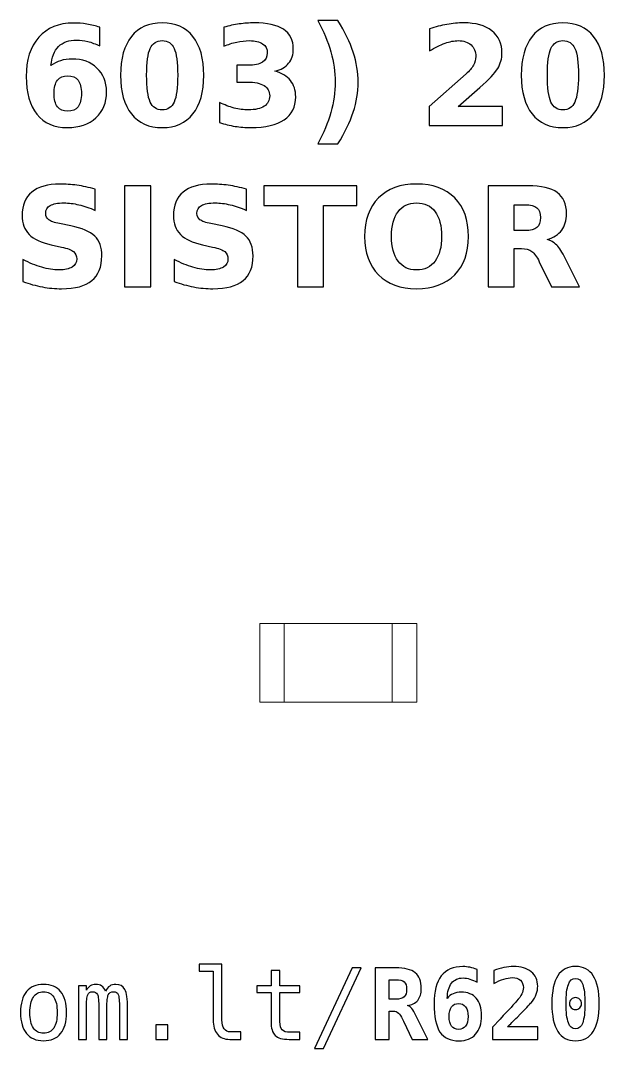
# Model space of a CAD drawing. Header units: centimetres. Extents: x -11.39 to -9.62, y -15.24 to -14.2.
# Drawn here: x -10.824 to -10.229, y -15.243 to -14.195 of the extents above; entities that cross this region are included whole.
import ezdxf

# ---------------------------------------------------------------- set-up
doc = ezdxf.new("R2010")
doc.units = ezdxf.units.CM
doc.header["$MEASUREMENT"] = 0
doc.layers.add('Layer 1', color=7, linetype='Continuous')

msp = doc.modelspace()

# ---------------------------------------------------------------- linework, layer by layer
at = {"layer": 'Layer 1', "color": 7, "lineweight": 9}
for points in [[(-10.58, -14.89), (-10.42, -14.89), (-10.42, -14.81), (-10.58, -14.81), (-10.58, -14.89)], [(-10.555, -14.89), (-10.445, -14.89), (-10.445, -14.81), (-10.555, -14.81), (-10.555, -14.89)]]:
    msp.add_lwpolyline(points, close=True, dxfattribs=at)
at = {"layer": 'Layer 1', "color": 250}
for points, knots in [([(-10.74278, -14.20227), (-10.74278, -14.20227), (-10.74278, -14.2213), (-10.74278, -14.2213), (-10.74278, -14.2213), (-10.74715, -14.21923), (-10.75124, -14.2177), (-10.7551, -14.21671), (-10.7551, -14.21671), (-10.75896, -14.21572), (-10.76274, -14.21523), (-10.76641, -14.21523), (-10.76641, -14.21523), (-10.77432, -14.21523), (-10.78045, -14.21742), (-10.78487, -14.22182), (-10.78487, -14.22182), (-10.78927, -14.22619), (-10.79186, -14.2327), (-10.79259, -14.24134), (-10.79259, -14.24134), (-10.78956, -14.2391), (-10.78626, -14.23741), (-10.78273, -14.23628), (-10.78273, -14.23628), (-10.77921, -14.23515), (-10.77535, -14.23459), (-10.77116, -14.23459), (-10.77116, -14.23459), (-10.76065, -14.23459), (-10.75216, -14.23767), (-10.74572, -14.24383), (-10.74572, -14.24383), (-10.73925, -14.24997), (-10.73603, -14.25803), (-10.73603, -14.26801), (-10.73603, -14.26801), (-10.73603, -14.27904), (-10.73963, -14.28786), (-10.74685, -14.29451), (-10.74685, -14.29451), (-10.75404, -14.30114), (-10.76373, -14.30446), (-10.77584, -14.30446), (-10.77584, -14.30446), (-10.7892, -14.30446), (-10.79955, -14.29994), (-10.80689, -14.29091), (-10.80689, -14.29091), (-10.8142, -14.2819), (-10.81787, -14.26909), (-10.81787, -14.25251), (-10.81787, -14.25251), (-10.81787, -14.23553), (-10.81359, -14.22217), (-10.80503, -14.21246), (-10.80503, -14.21246), (-10.79645, -14.20274), (-10.78471, -14.19787), (-10.76978, -14.19787), (-10.76978, -14.19787), (-10.76505, -14.19787), (-10.76046, -14.19825), (-10.75599, -14.19898), (-10.75599, -14.19898), (-10.75155, -14.19971), (-10.74715, -14.20081), (-10.74278, -14.20227)], [0, 0, 0, 0, 0.0588235, 0.0588235, 0.0588235, 0.0588235, 0.1176471, 0.1176471, 0.1176471, 0.1176471, 0.1764706, 0.1764706, 0.1764706, 0.1764706, 0.2352941, 0.2352941, 0.2352941, 0.2352941, 0.2941176, 0.2941176, 0.2941176, 0.2941176, 0.3529412, 0.3529412, 0.3529412, 0.3529412, 0.4117647, 0.4117647, 0.4117647, 0.4117647, 0.4705882, 0.4705882, 0.4705882, 0.4705882, 0.5294118, 0.5294118, 0.5294118, 0.5294118, 0.5882353, 0.5882353, 0.5882353, 0.5882353, 0.6470588, 0.6470588, 0.6470588, 0.6470588, 0.7058824, 0.7058824, 0.7058824, 0.7058824, 0.7647059, 0.7647059, 0.7647059, 0.7647059, 0.8235294, 0.8235294, 0.8235294, 0.8235294, 0.8823529, 0.8823529, 0.8823529, 0.8823529, 0.9411765, 0.9411765, 0.9411765, 0.9411765, 1, 1, 1, 1]), ([(-10.63699, -14.25112), (-10.63699, -14.26817), (-10.64066, -14.28132), (-10.64802, -14.29058), (-10.64802, -14.29058), (-10.65536, -14.29983), (-10.6658, -14.30446), (-10.6793, -14.30446), (-10.6793, -14.30446), (-10.69285, -14.30446), (-10.70331, -14.29983), (-10.71065, -14.29058), (-10.71065, -14.29058), (-10.71801, -14.28132), (-10.72168, -14.26817), (-10.72168, -14.25112), (-10.72168, -14.25112), (-10.72168, -14.23405), (-10.71801, -14.22087), (-10.71065, -14.21161), (-10.71065, -14.21161), (-10.70331, -14.20237), (-10.69285, -14.19773), (-10.6793, -14.19773), (-10.6793, -14.19773), (-10.6658, -14.19773), (-10.65536, -14.20237), (-10.64802, -14.21161), (-10.64802, -14.21161), (-10.64066, -14.22087), (-10.63699, -14.23405), (-10.63699, -14.25112)], [0, 0, 0, 0, 0.125, 0.125, 0.125, 0.125, 0.25, 0.25, 0.25, 0.25, 0.375, 0.375, 0.375, 0.375, 0.5, 0.5, 0.5, 0.5, 0.625, 0.625, 0.625, 0.625, 0.75, 0.75, 0.75, 0.75, 0.875, 0.875, 0.875, 0.875, 1, 1, 1, 1]), ([(-10.56451, -14.24698), (-10.55759, -14.24877), (-10.5523, -14.2519), (-10.5487, -14.25632), (-10.5487, -14.25632), (-10.5451, -14.26076), (-10.54329, -14.26638), (-10.54329, -14.27323), (-10.54329, -14.27323), (-10.54329, -14.28343), (-10.5472, -14.29119), (-10.555, -14.29651), (-10.555, -14.29651), (-10.56281, -14.3018), (-10.5742, -14.30446), (-10.58918, -14.30446), (-10.58918, -14.30446), (-10.59447, -14.30446), (-10.59976, -14.30404), (-10.60508, -14.30319), (-10.60508, -14.30319), (-10.61037, -14.30234), (-10.61561, -14.30105), (-10.62081, -14.29936), (-10.62081, -14.29936), (-10.62081, -14.29936), (-10.62081, -14.27889), (-10.62081, -14.27889), (-10.62081, -14.27889), (-10.61585, -14.28136), (-10.61093, -14.28325), (-10.60604, -14.28452), (-10.60604, -14.28452), (-10.60115, -14.28576), (-10.59633, -14.2864), (-10.5916, -14.2864), (-10.5916, -14.2864), (-10.58457, -14.2864), (-10.57918, -14.28517), (-10.57544, -14.28275), (-10.57544, -14.28275), (-10.5717, -14.28031), (-10.56982, -14.27683), (-10.56982, -14.27226), (-10.56982, -14.27226), (-10.56982, -14.26758), (-10.57175, -14.26403), (-10.57558, -14.26163), (-10.57558, -14.26163), (-10.57942, -14.25921), (-10.58508, -14.25801), (-10.59256, -14.25801), (-10.59256, -14.25801), (-10.59256, -14.25801), (-10.60317, -14.25801), (-10.60317, -14.25801), (-10.60317, -14.25801), (-10.60317, -14.25801), (-10.60317, -14.24091), (-10.60317, -14.24091), (-10.60317, -14.24091), (-10.60317, -14.24091), (-10.59202, -14.24091), (-10.59202, -14.24091), (-10.59202, -14.24091), (-10.58534, -14.24091), (-10.5804, -14.23988), (-10.57714, -14.23778), (-10.57714, -14.23778), (-10.57387, -14.23569), (-10.57224, -14.23252), (-10.57224, -14.22826), (-10.57224, -14.22826), (-10.57224, -14.22431), (-10.57382, -14.22125), (-10.57699, -14.21911), (-10.57699, -14.21911), (-10.58017, -14.21695), (-10.58464, -14.21587), (-10.59042, -14.21587), (-10.59042, -14.21587), (-10.5947, -14.21587), (-10.59901, -14.21634), (-10.60338, -14.2173), (-10.60338, -14.2173), (-10.60773, -14.21826), (-10.61206, -14.2197), (-10.61639, -14.22158), (-10.61639, -14.22158), (-10.61639, -14.22158), (-10.61639, -14.20215), (-10.61639, -14.20215), (-10.61639, -14.20215), (-10.61114, -14.20067), (-10.60597, -14.19957), (-10.60082, -14.19884), (-10.60082, -14.19884), (-10.59567, -14.19811), (-10.59064, -14.19773), (-10.58567, -14.19773), (-10.58567, -14.19773), (-10.57231, -14.19773), (-10.5623, -14.19992), (-10.55566, -14.20432), (-10.55566, -14.20432), (-10.54903, -14.20869), (-10.54572, -14.2153), (-10.54572, -14.22412), (-10.54572, -14.22412), (-10.54572, -14.23012), (-10.54729, -14.23506), (-10.55047, -14.23889), (-10.55047, -14.23889), (-10.55364, -14.24272), (-10.55832, -14.24543), (-10.56451, -14.24698)], [0, 0, 0, 0, 0.0344828, 0.0344828, 0.0344828, 0.0344828, 0.0689655, 0.0689655, 0.0689655, 0.0689655, 0.1034483, 0.1034483, 0.1034483, 0.1034483, 0.137931, 0.137931, 0.137931, 0.137931, 0.1724138, 0.1724138, 0.1724138, 0.1724138, 0.2068966, 0.2068966, 0.2068966, 0.2068966, 0.2413793, 0.2413793, 0.2413793, 0.2413793, 0.2758621, 0.2758621, 0.2758621, 0.2758621, 0.3103448, 0.3103448, 0.3103448, 0.3103448, 0.3448276, 0.3448276, 0.3448276, 0.3448276, 0.3793103, 0.3793103, 0.3793103, 0.3793103, 0.4137931, 0.4137931, 0.4137931, 0.4137931, 0.4482759, 0.4482759, 0.4482759, 0.4482759, 0.4827586, 0.4827586, 0.4827586, 0.4827586, 0.5172414, 0.5172414, 0.5172414, 0.5172414, 0.5517241, 0.5517241, 0.5517241, 0.5517241, 0.5862069, 0.5862069, 0.5862069, 0.5862069, 0.6206897, 0.6206897, 0.6206897, 0.6206897, 0.6551724, 0.6551724, 0.6551724, 0.6551724, 0.6896552, 0.6896552, 0.6896552, 0.6896552, 0.7241379, 0.7241379, 0.7241379, 0.7241379, 0.7586207, 0.7586207, 0.7586207, 0.7586207, 0.7931034, 0.7931034, 0.7931034, 0.7931034, 0.8275862, 0.8275862, 0.8275862, 0.8275862, 0.862069, 0.862069, 0.862069, 0.862069, 0.8965517, 0.8965517, 0.8965517, 0.8965517, 0.9310345, 0.9310345, 0.9310345, 0.9310345, 0.9655172, 0.9655172, 0.9655172, 0.9655172, 1, 1, 1, 1]), ([(-10.52076, -14.32106), (-10.51488, -14.31013), (-10.51046, -14.29945), (-10.50752, -14.28903), (-10.50752, -14.28903), (-10.50458, -14.27859), (-10.50312, -14.26831), (-10.50312, -14.25815), (-10.50312, -14.25815), (-10.50312, -14.24799), (-10.50458, -14.23771), (-10.50752, -14.22732), (-10.50752, -14.22732), (-10.51046, -14.21692), (-10.51488, -14.20627), (-10.52076, -14.19538), (-10.52076, -14.19538), (-10.52076, -14.19538), (-10.5003, -14.19538), (-10.5003, -14.19538), (-10.5003, -14.19538), (-10.49332, -14.20665), (-10.48814, -14.21742), (-10.48475, -14.22774), (-10.48475, -14.22774), (-10.48139, -14.23804), (-10.4797, -14.24823), (-10.4797, -14.25829), (-10.4797, -14.25829), (-10.4797, -14.26836), (-10.48137, -14.27849), (-10.48473, -14.2887), (-10.48473, -14.2887), (-10.48807, -14.29893), (-10.49327, -14.30973), (-10.5003, -14.32106), (-10.5003, -14.32106), (-10.5003, -14.32106), (-10.52076, -14.32106), (-10.52076, -14.32106)], [0, 0, 0, 0, 0.1, 0.1, 0.1, 0.1, 0.2, 0.2, 0.2, 0.2, 0.3, 0.3, 0.3, 0.3, 0.4, 0.4, 0.4, 0.4, 0.5, 0.5, 0.5, 0.5, 0.6, 0.6, 0.6, 0.6, 0.7, 0.7, 0.7, 0.7, 0.8, 0.8, 0.8, 0.8, 0.9, 0.9, 0.9, 0.9, 1, 1, 1, 1]), ([(-10.37777, -14.28296), (-10.37777, -14.28296), (-10.33249, -14.28296), (-10.33249, -14.28296), (-10.33249, -14.28296), (-10.33249, -14.28296), (-10.33249, -14.30246), (-10.33249, -14.30246), (-10.33249, -14.30246), (-10.33249, -14.30246), (-10.40726, -14.30246), (-10.40726, -14.30246), (-10.40726, -14.30246), (-10.40726, -14.30246), (-10.40726, -14.28296), (-10.40726, -14.28296), (-10.40726, -14.28296), (-10.40726, -14.28296), (-10.3697, -14.24983), (-10.3697, -14.24983), (-10.3697, -14.24983), (-10.36634, -14.24679), (-10.36387, -14.24383), (-10.36227, -14.24094), (-10.36227, -14.24094), (-10.36065, -14.23804), (-10.35985, -14.23503), (-10.35985, -14.2319), (-10.35985, -14.2319), (-10.35985, -14.22708), (-10.36147, -14.2232), (-10.36471, -14.22026), (-10.36471, -14.22026), (-10.36794, -14.21732), (-10.37224, -14.21587), (-10.37763, -14.21587), (-10.37763, -14.21587), (-10.38176, -14.21587), (-10.38628, -14.21676), (-10.3912, -14.21852), (-10.3912, -14.21852), (-10.39611, -14.22029), (-10.40138, -14.22292), (-10.40698, -14.2264), (-10.40698, -14.2264), (-10.40698, -14.2264), (-10.40698, -14.2038), (-10.40698, -14.2038), (-10.40698, -14.2038), (-10.401, -14.20183), (-10.3951, -14.20032), (-10.38927, -14.19929), (-10.38927, -14.19929), (-10.38343, -14.19825), (-10.37772, -14.19773), (-10.3721, -14.19773), (-10.3721, -14.19773), (-10.3598, -14.19773), (-10.35023, -14.20044), (-10.34341, -14.20587), (-10.34341, -14.20587), (-10.33659, -14.21128), (-10.33318, -14.21883), (-10.33318, -14.22854), (-10.33318, -14.22854), (-10.33318, -14.23414), (-10.33463, -14.23936), (-10.33753, -14.24421), (-10.33753, -14.24421), (-10.34042, -14.24905), (-10.34651, -14.25554), (-10.35578, -14.26368), (-10.35578, -14.26368), (-10.35578, -14.26368), (-10.37777, -14.28296), (-10.37777, -14.28296)], [0, 0, 0, 0, 0.0526316, 0.0526316, 0.0526316, 0.0526316, 0.1052632, 0.1052632, 0.1052632, 0.1052632, 0.1578947, 0.1578947, 0.1578947, 0.1578947, 0.2105263, 0.2105263, 0.2105263, 0.2105263, 0.2631579, 0.2631579, 0.2631579, 0.2631579, 0.3157895, 0.3157895, 0.3157895, 0.3157895, 0.3684211, 0.3684211, 0.3684211, 0.3684211, 0.4210526, 0.4210526, 0.4210526, 0.4210526, 0.4736842, 0.4736842, 0.4736842, 0.4736842, 0.5263158, 0.5263158, 0.5263158, 0.5263158, 0.5789474, 0.5789474, 0.5789474, 0.5789474, 0.6315789, 0.6315789, 0.6315789, 0.6315789, 0.6842105, 0.6842105, 0.6842105, 0.6842105, 0.7368421, 0.7368421, 0.7368421, 0.7368421, 0.7894737, 0.7894737, 0.7894737, 0.7894737, 0.8421053, 0.8421053, 0.8421053, 0.8421053, 0.8947368, 0.8947368, 0.8947368, 0.8947368, 0.9473684, 0.9473684, 0.9473684, 0.9473684, 1, 1, 1, 1]), ([(-10.2288, -14.25112), (-10.2288, -14.26817), (-10.23247, -14.28132), (-10.23983, -14.29058), (-10.23983, -14.29058), (-10.24717, -14.29983), (-10.25761, -14.30446), (-10.27111, -14.30446), (-10.27111, -14.30446), (-10.28466, -14.30446), (-10.29512, -14.29983), (-10.30246, -14.29058), (-10.30246, -14.29058), (-10.30982, -14.28132), (-10.31349, -14.26817), (-10.31349, -14.25112), (-10.31349, -14.25112), (-10.31349, -14.23405), (-10.30982, -14.22087), (-10.30246, -14.21161), (-10.30246, -14.21161), (-10.29512, -14.20237), (-10.28466, -14.19773), (-10.27111, -14.19773), (-10.27111, -14.19773), (-10.25761, -14.19773), (-10.24717, -14.20237), (-10.23983, -14.21161), (-10.23983, -14.21161), (-10.23247, -14.22087), (-10.2288, -14.23405), (-10.2288, -14.25112)], [0, 0, 0, 0, 0.125, 0.125, 0.125, 0.125, 0.25, 0.25, 0.25, 0.25, 0.375, 0.375, 0.375, 0.375, 0.5, 0.5, 0.5, 0.5, 0.625, 0.625, 0.625, 0.625, 0.75, 0.75, 0.75, 0.75, 0.875, 0.875, 0.875, 0.875, 1, 1, 1, 1]), ([(-10.66352, -14.25093), (-10.66352, -14.23807), (-10.66472, -14.22901), (-10.66714, -14.22374), (-10.66714, -14.22374), (-10.66954, -14.2185), (-10.67361, -14.21587), (-10.6793, -14.21587), (-10.6793, -14.21587), (-10.68499, -14.21587), (-10.68906, -14.2185), (-10.69151, -14.22374), (-10.69151, -14.22374), (-10.69393, -14.22901), (-10.69515, -14.23807), (-10.69515, -14.25093), (-10.69515, -14.25093), (-10.69515, -14.26391), (-10.69393, -14.27309), (-10.69151, -14.2784), (-10.69151, -14.2784), (-10.68906, -14.28374), (-10.68499, -14.2864), (-10.6793, -14.2864), (-10.6793, -14.2864), (-10.67366, -14.2864), (-10.66961, -14.28374), (-10.66716, -14.2784), (-10.66716, -14.2784), (-10.66474, -14.27309), (-10.66352, -14.26391), (-10.66352, -14.25093)], [0, 0, 0, 0, 0.125, 0.125, 0.125, 0.125, 0.25, 0.25, 0.25, 0.25, 0.375, 0.375, 0.375, 0.375, 0.5, 0.5, 0.5, 0.5, 0.625, 0.625, 0.625, 0.625, 0.75, 0.75, 0.75, 0.75, 0.875, 0.875, 0.875, 0.875, 1, 1, 1, 1]), ([(-10.25533, -14.25093), (-10.25533, -14.23807), (-10.25653, -14.22901), (-10.25895, -14.22374), (-10.25895, -14.22374), (-10.26135, -14.2185), (-10.26542, -14.21587), (-10.27111, -14.21587), (-10.27111, -14.21587), (-10.2768, -14.21587), (-10.28087, -14.2185), (-10.28332, -14.22374), (-10.28332, -14.22374), (-10.28574, -14.22901), (-10.28696, -14.23807), (-10.28696, -14.25093), (-10.28696, -14.25093), (-10.28696, -14.26391), (-10.28574, -14.27309), (-10.28332, -14.2784), (-10.28332, -14.2784), (-10.28087, -14.28374), (-10.2768, -14.2864), (-10.27111, -14.2864), (-10.27111, -14.2864), (-10.26547, -14.2864), (-10.26142, -14.28374), (-10.25897, -14.2784), (-10.25897, -14.2784), (-10.25655, -14.27309), (-10.25533, -14.26391), (-10.25533, -14.25093)], [0, 0, 0, 0, 0.125, 0.125, 0.125, 0.125, 0.25, 0.25, 0.25, 0.25, 0.375, 0.375, 0.375, 0.375, 0.5, 0.5, 0.5, 0.5, 0.625, 0.625, 0.625, 0.625, 0.75, 0.75, 0.75, 0.75, 0.875, 0.875, 0.875, 0.875, 1, 1, 1, 1]), ([(-10.77556, -14.25168), (-10.78022, -14.25168), (-10.7837, -14.25319), (-10.786, -14.2562), (-10.786, -14.2562), (-10.78833, -14.25921), (-10.78948, -14.26373), (-10.78948, -14.26972), (-10.78948, -14.26972), (-10.78948, -14.27574), (-10.78833, -14.28026), (-10.786, -14.28327), (-10.786, -14.28327), (-10.7837, -14.28628), (-10.78022, -14.28778), (-10.77556, -14.28778), (-10.77556, -14.28778), (-10.77088, -14.28778), (-10.76738, -14.28628), (-10.76507, -14.28327), (-10.76507, -14.28327), (-10.76274, -14.28026), (-10.76159, -14.27574), (-10.76159, -14.26972), (-10.76159, -14.26972), (-10.76159, -14.26373), (-10.76274, -14.25921), (-10.76507, -14.2562), (-10.76507, -14.2562), (-10.76738, -14.25319), (-10.77088, -14.25168), (-10.77556, -14.25168)], [0, 0, 0, 0, 0.125, 0.125, 0.125, 0.125, 0.25, 0.25, 0.25, 0.25, 0.375, 0.375, 0.375, 0.375, 0.5, 0.5, 0.5, 0.5, 0.625, 0.625, 0.625, 0.625, 0.75, 0.75, 0.75, 0.75, 0.875, 0.875, 0.875, 0.875, 1, 1, 1, 1]), ([(-10.74759, -14.36709), (-10.74759, -14.36709), (-10.74759, -14.38884), (-10.74759, -14.38884), (-10.74759, -14.38884), (-10.75324, -14.38632), (-10.75876, -14.38442), (-10.76412, -14.38313), (-10.76412, -14.38313), (-10.76951, -14.38183), (-10.77459, -14.3812), (-10.77936, -14.3812), (-10.77936, -14.3812), (-10.78569, -14.3812), (-10.79039, -14.38207), (-10.79343, -14.38381), (-10.79343, -14.38381), (-10.79646, -14.38557), (-10.79797, -14.38828), (-10.79797, -14.39195), (-10.79797, -14.39195), (-10.79797, -14.3947), (-10.79696, -14.39686), (-10.79491, -14.39839), (-10.79491, -14.39839), (-10.79286, -14.39992), (-10.78915, -14.40126), (-10.78376, -14.40236), (-10.78376, -14.40236), (-10.78376, -14.40236), (-10.77247, -14.40462), (-10.77247, -14.40462), (-10.77247, -14.40462), (-10.76102, -14.40693), (-10.75291, -14.41041), (-10.74809, -14.41511), (-10.74809, -14.41511), (-10.74326, -14.41979), (-10.74084, -14.42645), (-10.74084, -14.43508), (-10.74084, -14.43508), (-10.74084, -14.44644), (-10.7442, -14.45488), (-10.75093, -14.46041), (-10.75093, -14.46041), (-10.75766, -14.46593), (-10.76793, -14.46871), (-10.78176, -14.46871), (-10.78176, -14.46871), (-10.7883, -14.46871), (-10.79484, -14.4681), (-10.8014, -14.46685), (-10.8014, -14.46685), (-10.80796, -14.4656), (-10.81455, -14.46377), (-10.82111, -14.46135), (-10.82111, -14.46135), (-10.82111, -14.46135), (-10.82111, -14.43896), (-10.82111, -14.43896), (-10.82111, -14.43896), (-10.81455, -14.44244), (-10.8082, -14.44507), (-10.80206, -14.44684), (-10.80206, -14.44684), (-10.79592, -14.4486), (-10.79002, -14.44949), (-10.78433, -14.44949), (-10.78433, -14.44949), (-10.77854, -14.44949), (-10.7741, -14.44853), (-10.77102, -14.4466), (-10.77102, -14.4466), (-10.76793, -14.44467), (-10.76641, -14.44192), (-10.76641, -14.43832), (-10.76641, -14.43832), (-10.76641, -14.43512), (-10.76744, -14.43263), (-10.76953, -14.43089), (-10.76953, -14.43089), (-10.77163, -14.42915), (-10.77579, -14.42758), (-10.78205, -14.42621), (-10.78205, -14.42621), (-10.78205, -14.42621), (-10.79232, -14.42393), (-10.79232, -14.42393), (-10.79232, -14.42393), (-10.8026, -14.42172), (-10.81013, -14.41822), (-10.81488, -14.41339), (-10.81488, -14.41339), (-10.81963, -14.40857), (-10.822, -14.40206), (-10.822, -14.3939), (-10.822, -14.3939), (-10.822, -14.38364), (-10.81869, -14.37576), (-10.81208, -14.37026), (-10.81208, -14.37026), (-10.80547, -14.36473), (-10.79597, -14.36198), (-10.78355, -14.36198), (-10.78355, -14.36198), (-10.77791, -14.36198), (-10.7721, -14.36241), (-10.76612, -14.36325), (-10.76612, -14.36325), (-10.76015, -14.3641), (-10.75397, -14.36537), (-10.74759, -14.36709)], [0, 0, 0, 0, 0.0357143, 0.0357143, 0.0357143, 0.0357143, 0.0714286, 0.0714286, 0.0714286, 0.0714286, 0.1071429, 0.1071429, 0.1071429, 0.1071429, 0.1428571, 0.1428571, 0.1428571, 0.1428571, 0.1785714, 0.1785714, 0.1785714, 0.1785714, 0.2142857, 0.2142857, 0.2142857, 0.2142857, 0.25, 0.25, 0.25, 0.25, 0.2857143, 0.2857143, 0.2857143, 0.2857143, 0.3214286, 0.3214286, 0.3214286, 0.3214286, 0.3571429, 0.3571429, 0.3571429, 0.3571429, 0.3928571, 0.3928571, 0.3928571, 0.3928571, 0.4285714, 0.4285714, 0.4285714, 0.4285714, 0.4642857, 0.4642857, 0.4642857, 0.4642857, 0.5, 0.5, 0.5, 0.5, 0.5357143, 0.5357143, 0.5357143, 0.5357143, 0.5714286, 0.5714286, 0.5714286, 0.5714286, 0.6071429, 0.6071429, 0.6071429, 0.6071429, 0.6428571, 0.6428571, 0.6428571, 0.6428571, 0.6785714, 0.6785714, 0.6785714, 0.6785714, 0.7142857, 0.7142857, 0.7142857, 0.7142857, 0.75, 0.75, 0.75, 0.75, 0.7857143, 0.7857143, 0.7857143, 0.7857143, 0.8214286, 0.8214286, 0.8214286, 0.8214286, 0.8571429, 0.8571429, 0.8571429, 0.8571429, 0.8928571, 0.8928571, 0.8928571, 0.8928571, 0.9285714, 0.9285714, 0.9285714, 0.9285714, 0.9642857, 0.9642857, 0.9642857, 0.9642857, 1, 1, 1, 1]), ([(-10.71756, -14.36384), (-10.71756, -14.36384), (-10.69103, -14.36384), (-10.69103, -14.36384), (-10.69103, -14.36384), (-10.69103, -14.36384), (-10.69103, -14.46671), (-10.69103, -14.46671), (-10.69103, -14.46671), (-10.69103, -14.46671), (-10.71756, -14.46671), (-10.71756, -14.46671), (-10.71756, -14.46671), (-10.71756, -14.46671), (-10.71756, -14.36384), (-10.71756, -14.36384)], [0, 0, 0, 0, 0.25, 0.25, 0.25, 0.25, 0.5, 0.5, 0.5, 0.5, 0.75, 0.75, 0.75, 0.75, 1, 1, 1, 1]), ([(-10.59348, -14.36709), (-10.59348, -14.36709), (-10.59348, -14.38884), (-10.59348, -14.38884), (-10.59348, -14.38884), (-10.59913, -14.38632), (-10.60465, -14.38442), (-10.61001, -14.38313), (-10.61001, -14.38313), (-10.6154, -14.38183), (-10.62048, -14.3812), (-10.62525, -14.3812), (-10.62525, -14.3812), (-10.63158, -14.3812), (-10.63628, -14.38207), (-10.63932, -14.38381), (-10.63932, -14.38381), (-10.64235, -14.38557), (-10.64386, -14.38828), (-10.64386, -14.39195), (-10.64386, -14.39195), (-10.64386, -14.3947), (-10.64285, -14.39686), (-10.6408, -14.39839), (-10.6408, -14.39839), (-10.63875, -14.39992), (-10.63504, -14.40126), (-10.62965, -14.40236), (-10.62965, -14.40236), (-10.62965, -14.40236), (-10.61836, -14.40462), (-10.61836, -14.40462), (-10.61836, -14.40462), (-10.60691, -14.40693), (-10.5988, -14.41041), (-10.59398, -14.41511), (-10.59398, -14.41511), (-10.58915, -14.41979), (-10.58673, -14.42645), (-10.58673, -14.43508), (-10.58673, -14.43508), (-10.58673, -14.44644), (-10.59009, -14.45488), (-10.59682, -14.46041), (-10.59682, -14.46041), (-10.60355, -14.46593), (-10.61382, -14.46871), (-10.62765, -14.46871), (-10.62765, -14.46871), (-10.63419, -14.46871), (-10.64073, -14.4681), (-10.64729, -14.46685), (-10.64729, -14.46685), (-10.65385, -14.4656), (-10.66044, -14.46377), (-10.667, -14.46135), (-10.667, -14.46135), (-10.667, -14.46135), (-10.667, -14.43896), (-10.667, -14.43896), (-10.667, -14.43896), (-10.66044, -14.44244), (-10.65409, -14.44507), (-10.64795, -14.44684), (-10.64795, -14.44684), (-10.64181, -14.4486), (-10.63591, -14.44949), (-10.63022, -14.44949), (-10.63022, -14.44949), (-10.62443, -14.44949), (-10.61999, -14.44853), (-10.61691, -14.4466), (-10.61691, -14.4466), (-10.61382, -14.44467), (-10.6123, -14.44192), (-10.6123, -14.43832), (-10.6123, -14.43832), (-10.6123, -14.43512), (-10.61333, -14.43263), (-10.61542, -14.43089), (-10.61542, -14.43089), (-10.61752, -14.42915), (-10.62168, -14.42758), (-10.62794, -14.42621), (-10.62794, -14.42621), (-10.62794, -14.42621), (-10.63821, -14.42393), (-10.63821, -14.42393), (-10.63821, -14.42393), (-10.64849, -14.42172), (-10.65602, -14.41822), (-10.66077, -14.41339), (-10.66077, -14.41339), (-10.66552, -14.40857), (-10.66789, -14.40206), (-10.66789, -14.3939), (-10.66789, -14.3939), (-10.66789, -14.38364), (-10.66458, -14.37576), (-10.65797, -14.37026), (-10.65797, -14.37026), (-10.65136, -14.36473), (-10.64186, -14.36198), (-10.62944, -14.36198), (-10.62944, -14.36198), (-10.6238, -14.36198), (-10.61799, -14.36241), (-10.61201, -14.36325), (-10.61201, -14.36325), (-10.60604, -14.3641), (-10.59986, -14.36537), (-10.59348, -14.36709)], [0, 0, 0, 0, 0.0357143, 0.0357143, 0.0357143, 0.0357143, 0.0714286, 0.0714286, 0.0714286, 0.0714286, 0.1071429, 0.1071429, 0.1071429, 0.1071429, 0.1428571, 0.1428571, 0.1428571, 0.1428571, 0.1785714, 0.1785714, 0.1785714, 0.1785714, 0.2142857, 0.2142857, 0.2142857, 0.2142857, 0.25, 0.25, 0.25, 0.25, 0.2857143, 0.2857143, 0.2857143, 0.2857143, 0.3214286, 0.3214286, 0.3214286, 0.3214286, 0.3571429, 0.3571429, 0.3571429, 0.3571429, 0.3928571, 0.3928571, 0.3928571, 0.3928571, 0.4285714, 0.4285714, 0.4285714, 0.4285714, 0.4642857, 0.4642857, 0.4642857, 0.4642857, 0.5, 0.5, 0.5, 0.5, 0.5357143, 0.5357143, 0.5357143, 0.5357143, 0.5714286, 0.5714286, 0.5714286, 0.5714286, 0.6071429, 0.6071429, 0.6071429, 0.6071429, 0.6428571, 0.6428571, 0.6428571, 0.6428571, 0.6785714, 0.6785714, 0.6785714, 0.6785714, 0.7142857, 0.7142857, 0.7142857, 0.7142857, 0.75, 0.75, 0.75, 0.75, 0.7857143, 0.7857143, 0.7857143, 0.7857143, 0.8214286, 0.8214286, 0.8214286, 0.8214286, 0.8571429, 0.8571429, 0.8571429, 0.8571429, 0.8928571, 0.8928571, 0.8928571, 0.8928571, 0.9285714, 0.9285714, 0.9285714, 0.9285714, 0.9642857, 0.9642857, 0.9642857, 0.9642857, 1, 1, 1, 1]), ([(-10.57573, -14.36384), (-10.57573, -14.36384), (-10.48093, -14.36384), (-10.48093, -14.36384), (-10.48093, -14.36384), (-10.48093, -14.36384), (-10.48093, -14.3839), (-10.48093, -14.3839), (-10.48093, -14.3839), (-10.48093, -14.3839), (-10.51503, -14.3839), (-10.51503, -14.3839), (-10.51503, -14.3839), (-10.51503, -14.3839), (-10.51503, -14.46671), (-10.51503, -14.46671), (-10.51503, -14.46671), (-10.51503, -14.46671), (-10.54156, -14.46671), (-10.54156, -14.46671), (-10.54156, -14.46671), (-10.54156, -14.46671), (-10.54156, -14.3839), (-10.54156, -14.3839), (-10.54156, -14.3839), (-10.54156, -14.3839), (-10.57573, -14.3839), (-10.57573, -14.3839), (-10.57573, -14.3839), (-10.57573, -14.3839), (-10.57573, -14.36384), (-10.57573, -14.36384)], [0, 0, 0, 0, 0.125, 0.125, 0.125, 0.125, 0.25, 0.25, 0.25, 0.25, 0.375, 0.375, 0.375, 0.375, 0.5, 0.5, 0.5, 0.5, 0.625, 0.625, 0.625, 0.625, 0.75, 0.75, 0.75, 0.75, 0.875, 0.875, 0.875, 0.875, 1, 1, 1, 1]), ([(-10.4202, -14.36198), (-10.40367, -14.36198), (-10.39071, -14.36671), (-10.38135, -14.37619), (-10.38135, -14.37619), (-10.37197, -14.38564), (-10.36729, -14.39869), (-10.36729, -14.41537), (-10.36729, -14.41537), (-10.36729, -14.432), (-10.37197, -14.44505), (-10.38135, -14.4545), (-10.38135, -14.4545), (-10.39071, -14.46398), (-10.40367, -14.46871), (-10.4202, -14.46871), (-10.4202, -14.46871), (-10.43669, -14.46871), (-10.44962, -14.46398), (-10.45903, -14.4545), (-10.45903, -14.4545), (-10.46841, -14.44505), (-10.47312, -14.432), (-10.47312, -14.41537), (-10.47312, -14.41537), (-10.47312, -14.39869), (-10.46841, -14.38564), (-10.45903, -14.37619), (-10.45903, -14.37619), (-10.44962, -14.36671), (-10.43669, -14.36198), (-10.4202, -14.36198)], [0, 0, 0, 0, 0.125, 0.125, 0.125, 0.125, 0.25, 0.25, 0.25, 0.25, 0.375, 0.375, 0.375, 0.375, 0.5, 0.5, 0.5, 0.5, 0.625, 0.625, 0.625, 0.625, 0.75, 0.75, 0.75, 0.75, 0.875, 0.875, 0.875, 0.875, 1, 1, 1, 1]), ([(-10.32069, -14.42779), (-10.32069, -14.42779), (-10.32069, -14.46671), (-10.32069, -14.46671), (-10.32069, -14.46671), (-10.32069, -14.46671), (-10.34722, -14.46671), (-10.34722, -14.46671), (-10.34722, -14.46671), (-10.34722, -14.46671), (-10.34722, -14.36384), (-10.34722, -14.36384), (-10.34722, -14.36384), (-10.34722, -14.36384), (-10.3067, -14.36384), (-10.3067, -14.36384), (-10.3067, -14.36384), (-10.29315, -14.36384), (-10.2832, -14.36612), (-10.2769, -14.37066), (-10.2769, -14.37066), (-10.27058, -14.3752), (-10.26742, -14.3824), (-10.26742, -14.39223), (-10.26742, -14.39223), (-10.26742, -14.39902), (-10.26907, -14.40462), (-10.27234, -14.40897), (-10.27234, -14.40897), (-10.27563, -14.41335), (-10.28059, -14.41657), (-10.2872, -14.41862), (-10.2872, -14.41862), (-10.28358, -14.41946), (-10.28031, -14.42132), (-10.27744, -14.42424), (-10.27744, -14.42424), (-10.27457, -14.42715), (-10.27168, -14.43157), (-10.26874, -14.4375), (-10.26874, -14.4375), (-10.26874, -14.4375), (-10.25432, -14.46671), (-10.25432, -14.46671), (-10.25432, -14.46671), (-10.25432, -14.46671), (-10.28259, -14.46671), (-10.28259, -14.46671), (-10.28259, -14.46671), (-10.28259, -14.46671), (-10.29513, -14.44115), (-10.29513, -14.44115), (-10.29513, -14.44115), (-10.29764, -14.43602), (-10.30021, -14.43249), (-10.30282, -14.43061), (-10.30282, -14.43061), (-10.30541, -14.42873), (-10.30886, -14.42779), (-10.31319, -14.42779), (-10.31319, -14.42779), (-10.31319, -14.42779), (-10.32069, -14.42779), (-10.32069, -14.42779)], [0, 0, 0, 0, 0.0625, 0.0625, 0.0625, 0.0625, 0.125, 0.125, 0.125, 0.125, 0.1875, 0.1875, 0.1875, 0.1875, 0.25, 0.25, 0.25, 0.25, 0.3125, 0.3125, 0.3125, 0.3125, 0.375, 0.375, 0.375, 0.375, 0.4375, 0.4375, 0.4375, 0.4375, 0.5, 0.5, 0.5, 0.5, 0.5625, 0.5625, 0.5625, 0.5625, 0.625, 0.625, 0.625, 0.625, 0.6875, 0.6875, 0.6875, 0.6875, 0.75, 0.75, 0.75, 0.75, 0.8125, 0.8125, 0.8125, 0.8125, 0.875, 0.875, 0.875, 0.875, 0.9375, 0.9375, 0.9375, 0.9375, 1, 1, 1, 1]), ([(-10.4202, -14.3812), (-10.42829, -14.3812), (-10.43455, -14.38418), (-10.43902, -14.39016), (-10.43902, -14.39016), (-10.44346, -14.39613), (-10.4457, -14.40453), (-10.4457, -14.41537), (-10.4457, -14.41537), (-10.4457, -14.42619), (-10.44346, -14.43456), (-10.43902, -14.44053), (-10.43902, -14.44053), (-10.43455, -14.44651), (-10.42829, -14.44949), (-10.4202, -14.44949), (-10.4202, -14.44949), (-10.41206, -14.44949), (-10.40579, -14.44651), (-10.40132, -14.44053), (-10.40132, -14.44053), (-10.39687, -14.43456), (-10.39464, -14.42619), (-10.39464, -14.41537), (-10.39464, -14.41537), (-10.39464, -14.40453), (-10.39687, -14.39613), (-10.40132, -14.39016), (-10.40132, -14.39016), (-10.40579, -14.38418), (-10.41206, -14.3812), (-10.4202, -14.3812)], [0, 0, 0, 0, 0.125, 0.125, 0.125, 0.125, 0.25, 0.25, 0.25, 0.25, 0.375, 0.375, 0.375, 0.375, 0.5, 0.5, 0.5, 0.5, 0.625, 0.625, 0.625, 0.625, 0.75, 0.75, 0.75, 0.75, 0.875, 0.875, 0.875, 0.875, 1, 1, 1, 1]), ([(-10.30952, -14.40947), (-10.30397, -14.40947), (-10.29997, -14.40843), (-10.29757, -14.40636), (-10.29757, -14.40636), (-10.29515, -14.40429), (-10.29395, -14.40088), (-10.29395, -14.39615), (-10.29395, -14.39615), (-10.29395, -14.39147), (-10.29515, -14.38811), (-10.29757, -14.38609), (-10.29757, -14.38609), (-10.29997, -14.38407), (-10.30397, -14.38306), (-10.30952, -14.38306), (-10.30952, -14.38306), (-10.30952, -14.38306), (-10.32069, -14.38306), (-10.32069, -14.38306), (-10.32069, -14.38306), (-10.32069, -14.38306), (-10.32069, -14.40947), (-10.32069, -14.40947), (-10.32069, -14.40947), (-10.32069, -14.40947), (-10.30952, -14.40947), (-10.30952, -14.40947)], [0, 0, 0, 0, 0.1428571, 0.1428571, 0.1428571, 0.1428571, 0.2857143, 0.2857143, 0.2857143, 0.2857143, 0.4285714, 0.4285714, 0.4285714, 0.4285714, 0.5714286, 0.5714286, 0.5714286, 0.5714286, 0.7142857, 0.7142857, 0.7142857, 0.7142857, 0.8571429, 0.8571429, 0.8571429, 0.8571429, 1, 1, 1, 1]), ([(-10.61843, -15.2138), (-10.61843, -15.21784), (-10.61769, -15.22087), (-10.61621, -15.22292), (-10.61621, -15.22292), (-10.61473, -15.22497), (-10.61254, -15.226), (-10.60964, -15.226), (-10.60964, -15.226), (-10.60964, -15.226), (-10.59914, -15.226), (-10.59914, -15.226), (-10.59914, -15.226), (-10.59914, -15.226), (-10.59914, -15.23362), (-10.59914, -15.23362), (-10.59914, -15.23362), (-10.59914, -15.23362), (-10.61051, -15.23362), (-10.61051, -15.23362), (-10.61051, -15.23362), (-10.61589, -15.23362), (-10.62004, -15.23189), (-10.62299, -15.22844), (-10.62299, -15.22844), (-10.62594, -15.22499), (-10.62741, -15.2201), (-10.62741, -15.2138), (-10.62741, -15.2138), (-10.62741, -15.2138), (-10.62741, -15.16413), (-10.62741, -15.16413), (-10.62741, -15.16413), (-10.62741, -15.16413), (-10.64181, -15.16413), (-10.64181, -15.16413), (-10.64181, -15.16413), (-10.64181, -15.16413), (-10.64181, -15.1571), (-10.64181, -15.1571), (-10.64181, -15.1571), (-10.64181, -15.1571), (-10.61843, -15.1571), (-10.61843, -15.1571), (-10.61843, -15.1571), (-10.61843, -15.1571), (-10.61843, -15.2138), (-10.61843, -15.2138)], [0, 0, 0, 0, 0.0833333, 0.0833333, 0.0833333, 0.0833333, 0.1666667, 0.1666667, 0.1666667, 0.1666667, 0.25, 0.25, 0.25, 0.25, 0.3333333, 0.3333333, 0.3333333, 0.3333333, 0.4166667, 0.4166667, 0.4166667, 0.4166667, 0.5, 0.5, 0.5, 0.5, 0.5833333, 0.5833333, 0.5833333, 0.5833333, 0.6666667, 0.6666667, 0.6666667, 0.6666667, 0.75, 0.75, 0.75, 0.75, 0.8333333, 0.8333333, 0.8333333, 0.8333333, 0.9166667, 0.9166667, 0.9166667, 0.9166667, 1, 1, 1, 1]), ([(-10.55943, -15.1634), (-10.55943, -15.1634), (-10.55943, -15.17893), (-10.55943, -15.17893), (-10.55943, -15.17893), (-10.55943, -15.17893), (-10.53901, -15.17893), (-10.53901, -15.17893), (-10.53901, -15.17893), (-10.53901, -15.17893), (-10.53901, -15.18592), (-10.53901, -15.18592), (-10.53901, -15.18592), (-10.53901, -15.18592), (-10.55943, -15.18592), (-10.55943, -15.18592), (-10.55943, -15.18592), (-10.55943, -15.18592), (-10.55943, -15.2156), (-10.55943, -15.2156), (-10.55943, -15.2156), (-10.55943, -15.21964), (-10.55867, -15.22245), (-10.55713, -15.22404), (-10.55713, -15.22404), (-10.5556, -15.22564), (-10.55293, -15.22644), (-10.54913, -15.22644), (-10.54913, -15.22644), (-10.54913, -15.22644), (-10.53901, -15.22644), (-10.53901, -15.22644), (-10.53901, -15.22644), (-10.53901, -15.22644), (-10.53901, -15.23362), (-10.53901, -15.23362), (-10.53901, -15.23362), (-10.53901, -15.23362), (-10.55, -15.23362), (-10.55, -15.23362), (-10.55, -15.23362), (-10.55675, -15.23362), (-10.5615, -15.23227), (-10.56427, -15.22957), (-10.56427, -15.22957), (-10.56703, -15.22687), (-10.56842, -15.2222), (-10.56842, -15.2156), (-10.56842, -15.2156), (-10.56842, -15.2156), (-10.56842, -15.18592), (-10.56842, -15.18592), (-10.56842, -15.18592), (-10.56842, -15.18592), (-10.58302, -15.18592), (-10.58302, -15.18592), (-10.58302, -15.18592), (-10.58302, -15.18592), (-10.58302, -15.17893), (-10.58302, -15.17893), (-10.58302, -15.17893), (-10.58302, -15.17893), (-10.56842, -15.17893), (-10.56842, -15.17893), (-10.56842, -15.17893), (-10.56842, -15.17893), (-10.56842, -15.1634), (-10.56842, -15.1634), (-10.56842, -15.1634), (-10.56842, -15.1634), (-10.55943, -15.1634), (-10.55943, -15.1634)], [0, 0, 0, 0, 0.0555556, 0.0555556, 0.0555556, 0.0555556, 0.1111111, 0.1111111, 0.1111111, 0.1111111, 0.1666667, 0.1666667, 0.1666667, 0.1666667, 0.2222222, 0.2222222, 0.2222222, 0.2222222, 0.2777778, 0.2777778, 0.2777778, 0.2777778, 0.3333333, 0.3333333, 0.3333333, 0.3333333, 0.3888889, 0.3888889, 0.3888889, 0.3888889, 0.4444444, 0.4444444, 0.4444444, 0.4444444, 0.5, 0.5, 0.5, 0.5, 0.5555556, 0.5555556, 0.5555556, 0.5555556, 0.6111111, 0.6111111, 0.6111111, 0.6111111, 0.6666667, 0.6666667, 0.6666667, 0.6666667, 0.7222222, 0.7222222, 0.7222222, 0.7222222, 0.7777778, 0.7777778, 0.7777778, 0.7777778, 0.8333333, 0.8333333, 0.8333333, 0.8333333, 0.8888889, 0.8888889, 0.8888889, 0.8888889, 0.9444444, 0.9444444, 0.9444444, 0.9444444, 1, 1, 1, 1]), ([(-10.48579, -15.16071), (-10.48579, -15.16071), (-10.4765, -15.16071), (-10.4765, -15.16071), (-10.4765, -15.16071), (-10.4765, -15.16071), (-10.51489, -15.2429), (-10.51489, -15.2429), (-10.51489, -15.2429), (-10.51489, -15.2429), (-10.52423, -15.2429), (-10.52423, -15.2429), (-10.52423, -15.2429), (-10.52423, -15.2429), (-10.48579, -15.16071), (-10.48579, -15.16071)], [0, 0, 0, 0, 0.25, 0.25, 0.25, 0.25, 0.5, 0.5, 0.5, 0.5, 0.75, 0.75, 0.75, 0.75, 1, 1, 1, 1]), ([(-10.4296, -15.1992), (-10.42816, -15.19948), (-10.42691, -15.20017), (-10.42586, -15.20123), (-10.42586, -15.20123), (-10.4248, -15.20228), (-10.42351, -15.20435), (-10.42198, -15.2074), (-10.42198, -15.2074), (-10.42198, -15.2074), (-10.40878, -15.23362), (-10.40878, -15.23362), (-10.40878, -15.23362), (-10.40878, -15.23362), (-10.42461, -15.23362), (-10.42461, -15.23362), (-10.42461, -15.23362), (-10.42461, -15.23362), (-10.4334, -15.21522), (-10.4334, -15.21522), (-10.4334, -15.21522), (-10.43366, -15.2147), (-10.43401, -15.21398), (-10.43443, -15.21307), (-10.43443, -15.21307), (-10.437, -15.20757), (-10.44003, -15.20482), (-10.44351, -15.20482), (-10.44351, -15.20482), (-10.44351, -15.20482), (-10.4481, -15.20482), (-10.4481, -15.20482), (-10.4481, -15.20482), (-10.4481, -15.20482), (-10.4481, -15.23362), (-10.4481, -15.23362), (-10.4481, -15.23362), (-10.4481, -15.23362), (-10.4625, -15.23362), (-10.4625, -15.23362), (-10.4625, -15.23362), (-10.4625, -15.23362), (-10.4625, -15.16071), (-10.4625, -15.16071), (-10.4625, -15.16071), (-10.4625, -15.16071), (-10.4417, -15.16071), (-10.4417, -15.16071), (-10.4417, -15.16071), (-10.43233, -15.16071), (-10.4256, -15.16238), (-10.42151, -15.1657), (-10.42151, -15.1657), (-10.41743, -15.16901), (-10.41538, -15.17441), (-10.41538, -15.18191), (-10.41538, -15.18191), (-10.41538, -15.18692), (-10.41659, -15.19092), (-10.41905, -15.19388), (-10.41905, -15.19388), (-10.42148, -15.19683), (-10.425, -15.19862), (-10.4296, -15.1992)], [0, 0, 0, 0, 0.0625, 0.0625, 0.0625, 0.0625, 0.125, 0.125, 0.125, 0.125, 0.1875, 0.1875, 0.1875, 0.1875, 0.25, 0.25, 0.25, 0.25, 0.3125, 0.3125, 0.3125, 0.3125, 0.375, 0.375, 0.375, 0.375, 0.4375, 0.4375, 0.4375, 0.4375, 0.5, 0.5, 0.5, 0.5, 0.5625, 0.5625, 0.5625, 0.5625, 0.625, 0.625, 0.625, 0.625, 0.6875, 0.6875, 0.6875, 0.6875, 0.75, 0.75, 0.75, 0.75, 0.8125, 0.8125, 0.8125, 0.8125, 0.875, 0.875, 0.875, 0.875, 0.9375, 0.9375, 0.9375, 0.9375, 1, 1, 1, 1]), ([(-10.3585, -15.16243), (-10.3585, -15.16243), (-10.3585, -15.17551), (-10.3585, -15.17551), (-10.3585, -15.17551), (-10.36107, -15.17405), (-10.36354, -15.17295), (-10.3659, -15.17221), (-10.3659, -15.17221), (-10.36825, -15.17148), (-10.37052, -15.17111), (-10.3727, -15.17111), (-10.3727, -15.17111), (-10.3779, -15.17111), (-10.38187, -15.17286), (-10.38459, -15.17636), (-10.38459, -15.17636), (-10.3873, -15.17986), (-10.38872, -15.18503), (-10.38885, -15.19187), (-10.38885, -15.19187), (-10.38732, -15.18975), (-10.38537, -15.18817), (-10.383, -15.1871), (-10.383, -15.1871), (-10.38062, -15.18605), (-10.37782, -15.18552), (-10.3746, -15.18552), (-10.3746, -15.18552), (-10.36802, -15.18552), (-10.36295, -15.1876), (-10.35937, -15.19175), (-10.35937, -15.19175), (-10.35578, -15.1959), (-10.354, -15.20178), (-10.354, -15.2094), (-10.354, -15.2094), (-10.354, -15.21757), (-10.35602, -15.2239), (-10.36004, -15.2284), (-10.36004, -15.2284), (-10.36405, -15.23289), (-10.3697, -15.23514), (-10.377, -15.23514), (-10.377, -15.23514), (-10.38589, -15.23514), (-10.39234, -15.23215), (-10.39636, -15.2262), (-10.39636, -15.2262), (-10.40037, -15.22024), (-10.40239, -15.21062), (-10.40239, -15.19733), (-10.40239, -15.19733), (-10.40239, -15.18472), (-10.39994, -15.17525), (-10.39502, -15.16895), (-10.39502, -15.16895), (-10.3901, -15.16265), (-10.38274, -15.1595), (-10.3729, -15.1595), (-10.3729, -15.1595), (-10.37062, -15.1595), (-10.36827, -15.15975), (-10.36585, -15.16023), (-10.36585, -15.16023), (-10.36342, -15.16071), (-10.36097, -15.16145), (-10.3585, -15.16243)], [0, 0, 0, 0, 0.0588235, 0.0588235, 0.0588235, 0.0588235, 0.1176471, 0.1176471, 0.1176471, 0.1176471, 0.1764706, 0.1764706, 0.1764706, 0.1764706, 0.2352941, 0.2352941, 0.2352941, 0.2352941, 0.2941176, 0.2941176, 0.2941176, 0.2941176, 0.3529412, 0.3529412, 0.3529412, 0.3529412, 0.4117647, 0.4117647, 0.4117647, 0.4117647, 0.4705882, 0.4705882, 0.4705882, 0.4705882, 0.5294118, 0.5294118, 0.5294118, 0.5294118, 0.5882353, 0.5882353, 0.5882353, 0.5882353, 0.6470588, 0.6470588, 0.6470588, 0.6470588, 0.7058824, 0.7058824, 0.7058824, 0.7058824, 0.7647059, 0.7647059, 0.7647059, 0.7647059, 0.8235294, 0.8235294, 0.8235294, 0.8235294, 0.8823529, 0.8823529, 0.8823529, 0.8823529, 0.9411765, 0.9411765, 0.9411765, 0.9411765, 1, 1, 1, 1]), ([(-10.32739, -15.22092), (-10.32739, -15.22092), (-10.29667, -15.22092), (-10.29667, -15.22092), (-10.29667, -15.22092), (-10.29667, -15.22092), (-10.29667, -15.23362), (-10.29667, -15.23362), (-10.29667, -15.23362), (-10.29667, -15.23362), (-10.34296, -15.23362), (-10.34296, -15.23362), (-10.34296, -15.23362), (-10.34296, -15.23362), (-10.34296, -15.2213), (-10.34296, -15.2213), (-10.34296, -15.2213), (-10.34296, -15.2213), (-10.33515, -15.21302), (-10.33515, -15.21302), (-10.33515, -15.21302), (-10.32588, -15.20315), (-10.32024, -15.19708), (-10.31826, -15.1948), (-10.31826, -15.1948), (-10.31583, -15.192), (-10.31406, -15.18952), (-10.31299, -15.18735), (-10.31299, -15.18735), (-10.31191, -15.18518), (-10.31138, -15.18305), (-10.31138, -15.18093), (-10.31138, -15.18093), (-10.31138, -15.17768), (-10.31236, -15.17516), (-10.31433, -15.1734), (-10.31433, -15.1734), (-10.31629, -15.17161), (-10.31909, -15.17073), (-10.32269, -15.17073), (-10.32269, -15.17073), (-10.32528, -15.17073), (-10.32816, -15.17125), (-10.33136, -15.17226), (-10.33136, -15.17226), (-10.33458, -15.1733), (-10.33791, -15.17478), (-10.3414, -15.17673), (-10.3414, -15.17673), (-10.3414, -15.17673), (-10.3414, -15.1633), (-10.3414, -15.1633), (-10.3414, -15.1633), (-10.33791, -15.16203), (-10.33451, -15.16106), (-10.33116, -15.1604), (-10.33116, -15.1604), (-10.32783, -15.15973), (-10.32463, -15.1594), (-10.32158, -15.1594), (-10.32158, -15.1594), (-10.31386, -15.1594), (-10.30779, -15.1612), (-10.30339, -15.1648), (-10.30339, -15.1648), (-10.29898, -15.16838), (-10.29677, -15.1733), (-10.29677, -15.17951), (-10.29677, -15.17951), (-10.29677, -15.18238), (-10.29726, -15.18507), (-10.29821, -15.18757), (-10.29821, -15.18757), (-10.29918, -15.19008), (-10.30083, -15.19287), (-10.30318, -15.19592), (-10.30318, -15.19592), (-10.30489, -15.19813), (-10.30963, -15.20312), (-10.31738, -15.21087), (-10.31738, -15.21087), (-10.32158, -15.21505), (-10.32491, -15.21842), (-10.32739, -15.22092)], [0, 0, 0, 0, 0.047619, 0.047619, 0.047619, 0.047619, 0.0952381, 0.0952381, 0.0952381, 0.0952381, 0.1428571, 0.1428571, 0.1428571, 0.1428571, 0.1904762, 0.1904762, 0.1904762, 0.1904762, 0.2380952, 0.2380952, 0.2380952, 0.2380952, 0.2857143, 0.2857143, 0.2857143, 0.2857143, 0.3333333, 0.3333333, 0.3333333, 0.3333333, 0.3809524, 0.3809524, 0.3809524, 0.3809524, 0.4285714, 0.4285714, 0.4285714, 0.4285714, 0.4761905, 0.4761905, 0.4761905, 0.4761905, 0.5238095, 0.5238095, 0.5238095, 0.5238095, 0.5714286, 0.5714286, 0.5714286, 0.5714286, 0.6190476, 0.6190476, 0.6190476, 0.6190476, 0.6666667, 0.6666667, 0.6666667, 0.6666667, 0.7142857, 0.7142857, 0.7142857, 0.7142857, 0.7619048, 0.7619048, 0.7619048, 0.7619048, 0.8095238, 0.8095238, 0.8095238, 0.8095238, 0.8571429, 0.8571429, 0.8571429, 0.8571429, 0.9047619, 0.9047619, 0.9047619, 0.9047619, 0.952381, 0.952381, 0.952381, 0.952381, 1, 1, 1, 1]), ([(-10.28237, -15.19723), (-10.28237, -15.18462), (-10.28037, -15.17515), (-10.27637, -15.16885), (-10.27637, -15.16885), (-10.27235, -15.16255), (-10.26633, -15.1594), (-10.25828, -15.1594), (-10.25828, -15.1594), (-10.25022, -15.1594), (-10.24418, -15.16253), (-10.24017, -15.16881), (-10.24017, -15.16881), (-10.23616, -15.1751), (-10.23416, -15.18458), (-10.23416, -15.19723), (-10.23416, -15.19723), (-10.23416, -15.20987), (-10.23616, -15.21934), (-10.24017, -15.22562), (-10.24017, -15.22562), (-10.24418, -15.2319), (-10.25022, -15.23504), (-10.25828, -15.23504), (-10.25828, -15.23504), (-10.26633, -15.23504), (-10.27235, -15.23189), (-10.27637, -15.22559), (-10.27637, -15.22559), (-10.28037, -15.21929), (-10.28237, -15.20983), (-10.28237, -15.19723)], [0, 0, 0, 0, 0.125, 0.125, 0.125, 0.125, 0.25, 0.25, 0.25, 0.25, 0.375, 0.375, 0.375, 0.375, 0.5, 0.5, 0.5, 0.5, 0.625, 0.625, 0.625, 0.625, 0.75, 0.75, 0.75, 0.75, 0.875, 0.875, 0.875, 0.875, 1, 1, 1, 1]), ([(-10.80017, -15.17761), (-10.79259, -15.17761), (-10.78679, -15.18006), (-10.78277, -15.18498), (-10.78277, -15.18498), (-10.77875, -15.1899), (-10.77674, -15.19702), (-10.77674, -15.20632), (-10.77674, -15.20632), (-10.77674, -15.21567), (-10.77874, -15.22279), (-10.78274, -15.22769), (-10.78274, -15.22769), (-10.78676, -15.23259), (-10.79256, -15.23504), (-10.80017, -15.23504), (-10.80017, -15.23504), (-10.80777, -15.23504), (-10.81356, -15.23259), (-10.81758, -15.22769), (-10.81758, -15.22769), (-10.82158, -15.22279), (-10.82358, -15.21567), (-10.82358, -15.20632), (-10.82358, -15.20632), (-10.82358, -15.19702), (-10.82158, -15.1899), (-10.81758, -15.18498), (-10.81758, -15.18498), (-10.81356, -15.18006), (-10.80777, -15.17761), (-10.80017, -15.17761)], [0, 0, 0, 0, 0.125, 0.125, 0.125, 0.125, 0.25, 0.25, 0.25, 0.25, 0.375, 0.375, 0.375, 0.375, 0.5, 0.5, 0.5, 0.5, 0.625, 0.625, 0.625, 0.625, 0.75, 0.75, 0.75, 0.75, 0.875, 0.875, 0.875, 0.875, 1, 1, 1, 1]), ([(-10.73705, -15.1845), (-10.73595, -15.18215), (-10.73453, -15.18041), (-10.73281, -15.1793), (-10.73281, -15.1793), (-10.73111, -15.17818), (-10.72905, -15.17761), (-10.72665, -15.17761), (-10.72665, -15.17761), (-10.72225, -15.17761), (-10.71914, -15.17931), (-10.71734, -15.18271), (-10.71734, -15.18271), (-10.71553, -15.18612), (-10.71463, -15.19252), (-10.71463, -15.20193), (-10.71463, -15.20193), (-10.71463, -15.20193), (-10.71463, -15.23362), (-10.71463, -15.23362), (-10.71463, -15.23362), (-10.71463, -15.23362), (-10.72283, -15.23362), (-10.72283, -15.23362), (-10.72283, -15.23362), (-10.72283, -15.23362), (-10.72283, -15.20232), (-10.72283, -15.20232), (-10.72283, -15.20232), (-10.72283, -15.1946), (-10.72326, -15.18982), (-10.72413, -15.18793), (-10.72413, -15.18793), (-10.72498, -15.18607), (-10.72656, -15.18513), (-10.72885, -15.18513), (-10.72885, -15.18513), (-10.73145, -15.18513), (-10.73323, -15.18613), (-10.7342, -15.18813), (-10.7342, -15.18813), (-10.73515, -15.19013), (-10.73563, -15.19487), (-10.73563, -15.20232), (-10.73563, -15.20232), (-10.73563, -15.20232), (-10.73563, -15.23362), (-10.73563, -15.23362), (-10.73563, -15.23362), (-10.73563, -15.23362), (-10.74383, -15.23362), (-10.74383, -15.23362), (-10.74383, -15.23362), (-10.74383, -15.23362), (-10.74383, -15.20232), (-10.74383, -15.20232), (-10.74383, -15.20232), (-10.74383, -15.1945), (-10.7443, -15.18968), (-10.74523, -15.18787), (-10.74523, -15.18787), (-10.74615, -15.18605), (-10.74781, -15.18513), (-10.75023, -15.18513), (-10.75023, -15.18513), (-10.75261, -15.18513), (-10.75427, -15.18613), (-10.75518, -15.18813), (-10.75518, -15.18813), (-10.75612, -15.19013), (-10.75658, -15.19487), (-10.75658, -15.20232), (-10.75658, -15.20232), (-10.75658, -15.20232), (-10.75658, -15.23362), (-10.75658, -15.23362), (-10.75658, -15.23362), (-10.75658, -15.23362), (-10.76473, -15.23362), (-10.76473, -15.23362), (-10.76473, -15.23362), (-10.76473, -15.23362), (-10.76473, -15.17893), (-10.76473, -15.17893), (-10.76473, -15.17893), (-10.76473, -15.17893), (-10.75658, -15.17893), (-10.75658, -15.17893), (-10.75658, -15.17893), (-10.75658, -15.17893), (-10.75658, -15.18361), (-10.75658, -15.18361), (-10.75658, -15.18361), (-10.75552, -15.18166), (-10.75417, -15.18018), (-10.75255, -15.17915), (-10.75255, -15.17915), (-10.75095, -15.17813), (-10.74911, -15.17761), (-10.74706, -15.17761), (-10.74706, -15.17761), (-10.74458, -15.17761), (-10.74253, -15.17818), (-10.74088, -15.17931), (-10.74088, -15.17931), (-10.73923, -15.18046), (-10.73796, -15.18218), (-10.73705, -15.1845)], [0, 0, 0, 0, 0.037037, 0.037037, 0.037037, 0.037037, 0.0740741, 0.0740741, 0.0740741, 0.0740741, 0.1111111, 0.1111111, 0.1111111, 0.1111111, 0.1481481, 0.1481481, 0.1481481, 0.1481481, 0.1851852, 0.1851852, 0.1851852, 0.1851852, 0.2222222, 0.2222222, 0.2222222, 0.2222222, 0.2592593, 0.2592593, 0.2592593, 0.2592593, 0.2962963, 0.2962963, 0.2962963, 0.2962963, 0.3333333, 0.3333333, 0.3333333, 0.3333333, 0.3703704, 0.3703704, 0.3703704, 0.3703704, 0.4074074, 0.4074074, 0.4074074, 0.4074074, 0.4444444, 0.4444444, 0.4444444, 0.4444444, 0.4814815, 0.4814815, 0.4814815, 0.4814815, 0.5185185, 0.5185185, 0.5185185, 0.5185185, 0.5555556, 0.5555556, 0.5555556, 0.5555556, 0.5925926, 0.5925926, 0.5925926, 0.5925926, 0.6296296, 0.6296296, 0.6296296, 0.6296296, 0.6666667, 0.6666667, 0.6666667, 0.6666667, 0.7037037, 0.7037037, 0.7037037, 0.7037037, 0.7407407, 0.7407407, 0.7407407, 0.7407407, 0.7777778, 0.7777778, 0.7777778, 0.7777778, 0.8148148, 0.8148148, 0.8148148, 0.8148148, 0.8518519, 0.8518519, 0.8518519, 0.8518519, 0.8888889, 0.8888889, 0.8888889, 0.8888889, 0.9259259, 0.9259259, 0.9259259, 0.9259259, 0.962963, 0.962963, 0.962963, 0.962963, 1, 1, 1, 1]), ([(-10.4481, -15.17283), (-10.4481, -15.17283), (-10.4481, -15.1927), (-10.4481, -15.1927), (-10.4481, -15.1927), (-10.4481, -15.1927), (-10.44131, -15.1927), (-10.44131, -15.1927), (-10.44131, -15.1927), (-10.43738, -15.1927), (-10.43455, -15.19193), (-10.43285, -15.19038), (-10.43285, -15.19038), (-10.43113, -15.18883), (-10.43028, -15.18628), (-10.43028, -15.18275), (-10.43028, -15.18275), (-10.43028, -15.1792), (-10.43113, -15.17665), (-10.43281, -15.17513), (-10.43281, -15.17513), (-10.43451, -15.1736), (-10.43735, -15.17283), (-10.44131, -15.17283), (-10.44131, -15.17283), (-10.44131, -15.17283), (-10.4481, -15.17283), (-10.4481, -15.17283)], [0, 0, 0, 0, 0.1428571, 0.1428571, 0.1428571, 0.1428571, 0.2857143, 0.2857143, 0.2857143, 0.2857143, 0.4285714, 0.4285714, 0.4285714, 0.4285714, 0.5714286, 0.5714286, 0.5714286, 0.5714286, 0.7142857, 0.7142857, 0.7142857, 0.7142857, 0.8571429, 0.8571429, 0.8571429, 0.8571429, 1, 1, 1, 1]), ([(-10.25828, -15.1716), (-10.26162, -15.1716), (-10.26403, -15.17363), (-10.26557, -15.1777), (-10.26557, -15.1777), (-10.2671, -15.18178), (-10.26787, -15.18828), (-10.26787, -15.19723), (-10.26787, -15.19723), (-10.26787, -15.20617), (-10.2671, -15.21265), (-10.26557, -15.21673), (-10.26557, -15.21673), (-10.26403, -15.2208), (-10.26162, -15.22284), (-10.25828, -15.22284), (-10.25828, -15.22284), (-10.25493, -15.22284), (-10.2525, -15.2208), (-10.25097, -15.21673), (-10.25097, -15.21673), (-10.24943, -15.21265), (-10.24867, -15.20617), (-10.24867, -15.19723), (-10.24867, -15.19723), (-10.24867, -15.18828), (-10.24943, -15.18178), (-10.25097, -15.1777), (-10.25097, -15.1777), (-10.2525, -15.17363), (-10.25493, -15.1716), (-10.25828, -15.1716)], [0, 0, 0, 0, 0.125, 0.125, 0.125, 0.125, 0.25, 0.25, 0.25, 0.25, 0.375, 0.375, 0.375, 0.375, 0.5, 0.5, 0.5, 0.5, 0.625, 0.625, 0.625, 0.625, 0.75, 0.75, 0.75, 0.75, 0.875, 0.875, 0.875, 0.875, 1, 1, 1, 1]), ([(-10.80017, -15.18523), (-10.80474, -15.18523), (-10.80819, -15.187), (-10.81054, -15.19055), (-10.81054, -15.19055), (-10.81289, -15.1941), (-10.81406, -15.19937), (-10.81406, -15.20632), (-10.81406, -15.20632), (-10.81406, -15.21325), (-10.81289, -15.2185), (-10.81054, -15.22207), (-10.81054, -15.22207), (-10.80819, -15.22564), (-10.80474, -15.22742), (-10.80017, -15.22742), (-10.80017, -15.22742), (-10.79559, -15.22742), (-10.79212, -15.22564), (-10.78977, -15.22207), (-10.78977, -15.22207), (-10.78742, -15.2185), (-10.78626, -15.21325), (-10.78626, -15.20632), (-10.78626, -15.20632), (-10.78626, -15.19937), (-10.78742, -15.1941), (-10.78977, -15.19055), (-10.78977, -15.19055), (-10.79212, -15.187), (-10.79559, -15.18523), (-10.80017, -15.18523)], [0, 0, 0, 0, 0.125, 0.125, 0.125, 0.125, 0.25, 0.25, 0.25, 0.25, 0.375, 0.375, 0.375, 0.375, 0.5, 0.5, 0.5, 0.5, 0.625, 0.625, 0.625, 0.625, 0.75, 0.75, 0.75, 0.75, 0.875, 0.875, 0.875, 0.875, 1, 1, 1, 1]), ([(-10.37739, -15.19708), (-10.3805, -15.19708), (-10.38289, -15.19822), (-10.38454, -15.20048), (-10.38454, -15.20048), (-10.38619, -15.20275), (-10.387, -15.20602), (-10.387, -15.21032), (-10.387, -15.21032), (-10.387, -15.21458), (-10.38619, -15.21785), (-10.38454, -15.22012), (-10.38454, -15.22012), (-10.38289, -15.22239), (-10.3805, -15.22352), (-10.37739, -15.22352), (-10.37739, -15.22352), (-10.37425, -15.22352), (-10.37185, -15.22239), (-10.37019, -15.22012), (-10.37019, -15.22012), (-10.3685, -15.21785), (-10.36767, -15.21458), (-10.36767, -15.21032), (-10.36767, -15.21032), (-10.36767, -15.20605), (-10.3685, -15.20278), (-10.37019, -15.2005), (-10.37019, -15.2005), (-10.37185, -15.19822), (-10.37425, -15.19708), (-10.37739, -15.19708)], [0, 0, 0, 0, 0.125, 0.125, 0.125, 0.125, 0.25, 0.25, 0.25, 0.25, 0.375, 0.375, 0.375, 0.375, 0.5, 0.5, 0.5, 0.5, 0.625, 0.625, 0.625, 0.625, 0.75, 0.75, 0.75, 0.75, 0.875, 0.875, 0.875, 0.875, 1, 1, 1, 1]), ([(-10.26435, -15.19723), (-10.26435, -15.19552), (-10.26377, -15.19407), (-10.26258, -15.1929), (-10.26258, -15.1929), (-10.26142, -15.19172), (-10.25998, -15.19113), (-10.25828, -15.19113), (-10.25828, -15.19113), (-10.25657, -15.19113), (-10.25512, -15.19172), (-10.25395, -15.1929), (-10.25395, -15.1929), (-10.25277, -15.19407), (-10.25218, -15.19552), (-10.25218, -15.19723), (-10.25218, -15.19723), (-10.25218, -15.19893), (-10.25277, -15.20037), (-10.25395, -15.20153), (-10.25395, -15.20153), (-10.25512, -15.20272), (-10.25657, -15.2033), (-10.25828, -15.2033), (-10.25828, -15.2033), (-10.25998, -15.2033), (-10.26142, -15.20272), (-10.26258, -15.20157), (-10.26258, -15.20157), (-10.26377, -15.20042), (-10.26435, -15.19897), (-10.26435, -15.19723)], [0, 0, 0, 0, 0.125, 0.125, 0.125, 0.125, 0.25, 0.25, 0.25, 0.25, 0.375, 0.375, 0.375, 0.375, 0.5, 0.5, 0.5, 0.5, 0.625, 0.625, 0.625, 0.625, 0.75, 0.75, 0.75, 0.75, 0.875, 0.875, 0.875, 0.875, 1, 1, 1, 1]), ([(-10.68595, -15.21872), (-10.68595, -15.21872), (-10.67365, -15.21872), (-10.67365, -15.21872), (-10.67365, -15.21872), (-10.67365, -15.21872), (-10.67365, -15.23362), (-10.67365, -15.23362), (-10.67365, -15.23362), (-10.67365, -15.23362), (-10.68595, -15.23362), (-10.68595, -15.23362), (-10.68595, -15.23362), (-10.68595, -15.23362), (-10.68595, -15.21872), (-10.68595, -15.21872)], [0, 0, 0, 0, 0.25, 0.25, 0.25, 0.25, 0.5, 0.5, 0.5, 0.5, 0.75, 0.75, 0.75, 0.75, 1, 1, 1, 1])]:
    msp.add_open_spline(points, degree=3, knots=knots, dxfattribs=at)

doc.saveas('drawing.dxf')
